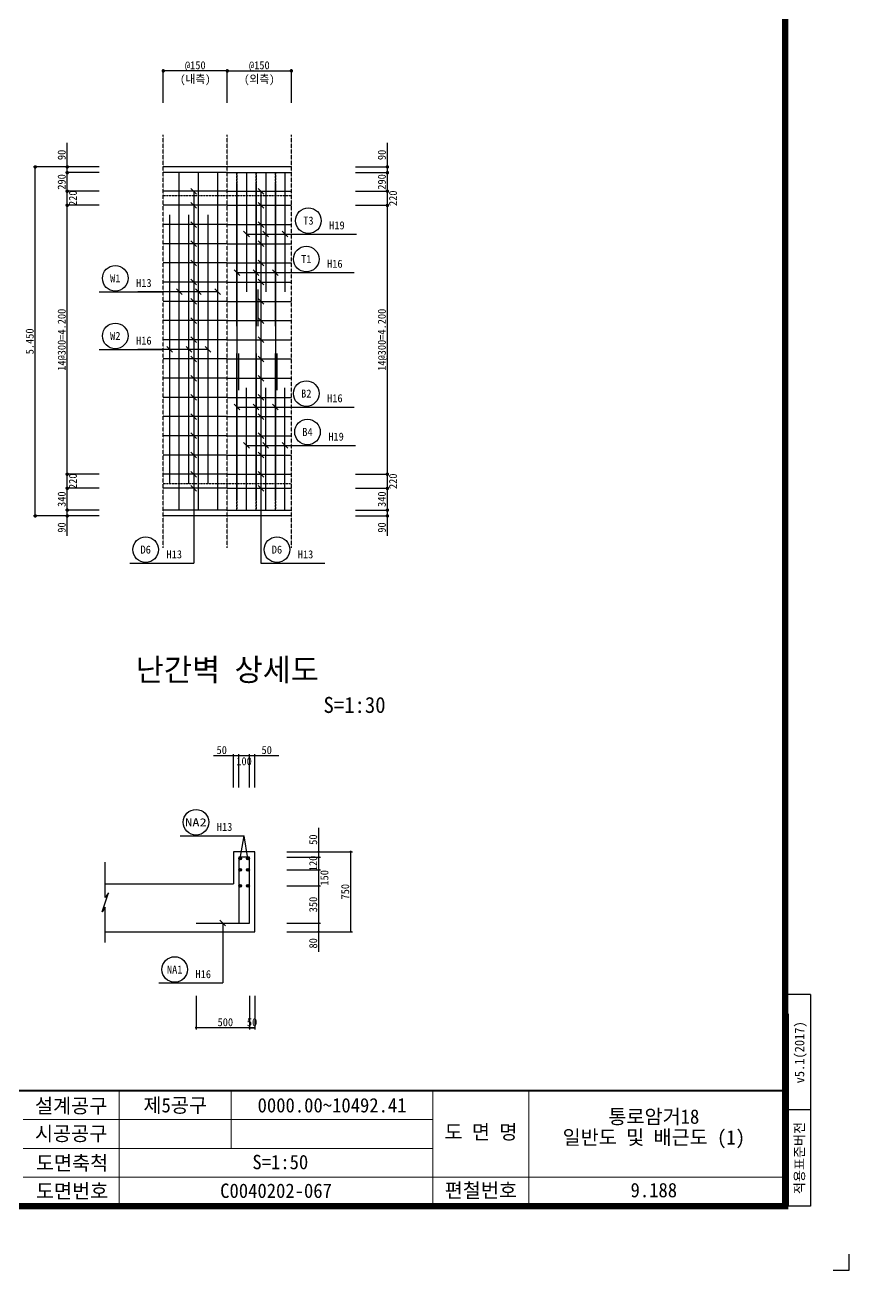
# Model space of a CAD drawing. Header units: millimetres. Extents: x 428142 to 470192, y -93232 to -63532.
# Drawn here: x 457320 to 470192, y -93232 to -73784 of the extents above; entities that cross this region are included whole.
import ezdxf
from ezdxf.enums import TextEntityAlignment as Align

# ---------------------------------------------------------------- set-up
doc = ezdxf.new("R2010")
doc.units = ezdxf.units.MM
for name, pattern in [('A-CENTR01', [2, 1.25, -0.25, 0.25, -0.25]), ('A-DASHD01', [0.75, 0.5, -0.25]), ('A-HIDDN01', [0.375, 0.25, -0.125])]:
    doc.linetypes.add(name, pattern=pattern)
for name, color, linetype in [('CS-CNTL', 1, 'A-CENTR01'), ('CS-CONC-MAJR', 4, 'Continuous'), ('CS-CUTL', 1, 'Continuous'), ('CS-DIML', 1, 'Continuous'), ('CS-DIMT', 3, 'Continuous'), ('CS-MISC', 3, 'Continuous'), ('CS-RBAR-EREC', 6, 'Continuous'), ('CS-RBAR-MAJR', 6, 'Continuous'), ('CS-SYMB-LIN3', 1, 'Continuous'), ('CS-TEXT', 3, 'Continuous'), ('CX-BORD', 3, 'Continuous'), ('CX-BORD-LIN1', 4, 'Continuous'), ('CX-BORD-LIN2', 3, 'Continuous'), ('CX-BORD-TEX2', 7, 'Continuous'), ('CX-BORD-TEX3', 6, 'Continuous'), ('CX-MISC', 2, 'Continuous'), ('CZ-TEX1', 6, 'Continuous'), ('CZ-TEX2', 3, 'Continuous')]:
    doc.layers.add(name, color=color, linetype=linetype)
doc.styles.add('A_STANDARD', font='DotumChe.ttf')
doc.styles.add('HY울L', font='DotumChe.ttf')
doc.styles.add('TB_TEXT', font='DotumChe.ttf')
doc.styles.add('TB_WMTXT', font='DotumChe.ttf')

# ---------------------------------------------------------------- blocks, each defined once
blk = doc.blocks.new('CXBLKA1-KHCA')
at = {"layer": 'CX-BORD-LIN1', "const_width": 0.4}
blk.add_lwpolyline([(808.146, 1279.539), (648.946, 1279.539), (648.946, 1390.339), (808.146, 1390.339)], close=True, dxfattribs=at)
at = {"layer": 'CX-BORD-LIN1'}
for points, const_width in [([(808.146, 1286.739), (648.946, 1286.739)], 0.12), ([(786.146, 1279.539), (786.146, 1286.739)], 0.06)]:
    blk.add_lwpolyline(points, dxfattribs=dict(at, const_width=const_width))
at = {"layer": 'CX-BORD-LIN2'}
for p, q in [((809.746, 1292.745), (808.146, 1292.745)), ((809.746, 1292.745), (809.746, 1279.539)), ((808.346, 1291.539), (808.346, 1279.539)), ((809.746, 1285.539), (808.146, 1285.539)), ((809.746, 1279.539), (808.346, 1279.539))]:
    blk.add_line(p, q, dxfattribs=at)
at = {"layer": 'CX-BORD-LIN2', "const_width": 0.06}
for points in [[(766.546, 1279.539), (766.546, 1286.739)], [(773.546, 1283.139), (773.546, 1286.739)], [(792.146, 1279.539), (792.146, 1286.739)], [(786.146, 1284.939), (760.546, 1284.939)], [(786.146, 1283.139), (760.546, 1283.139)], [(808.146, 1281.339), (760.546, 1281.339)]]:
    blk.add_lwpolyline(points, dxfattribs=at)
at = {"layer": 'CX-MISC'}
blk.add_lwpolyline([(811.146, 1275.539), (812.146, 1275.539), (812.146, 1276.539)], dxfattribs=at)
at = {"layer": 'CX-BORD-LIN1', "style": 'TB_TEXT'}
for tag, height, p in [('TR_RNUM5', 0.6, (705.967, 1286.067)), ('TR_RDAT5', 0.7, (712.446, 1286.139)), ('TR_DGN5', 0.7, (739.17, 1286.139)), ('TR_CHK5', 0.7, (747.17, 1286.139)), ('TR_APP5', 0.7, (755.17, 1286.139)), ('TR_RNUM4', 0.6, (705.967, 1284.867)), ('TR_RDAT4', 0.7, (712.446, 1284.939)), ('TR_DGN4', 0.7, (739.17, 1284.939)), ('TR_CHK4', 0.7, (747.17, 1284.939)), ('TR_APP4', 0.7, (755.17, 1284.939)), ('TR_RNUM3', 0.6, (705.967, 1283.667)), ('TR_RDAT3', 0.7, (712.446, 1283.739)), ('TR_DGN3', 0.7, (739.17, 1283.739)), ('TR_CHK3', 0.7, (747.17, 1283.739)), ('TR_APP3', 0.7, (755.17, 1283.739)), ('TR_RNUM2', 0.6, (705.967, 1282.467)), ('TR_RDAT2', 0.7, (712.446, 1282.539)), ('TR_DGN2', 0.7, (739.17, 1282.539)), ('TR_CHK2', 0.7, (747.17, 1282.539)), ('TR_APP2', 0.7, (755.17, 1282.539)), ('TR_RNUM1', 0.6, (705.967, 1281.267)), ('TR_RDAT1', 0.7, (712.446, 1281.339)), ('TR_DGN1', 0.7, (739.17, 1281.339)), ('TR_CHK1', 0.7, (747.17, 1281.339)), ('TR_APP1', 0.7, (755.17, 1281.339))]:
    blk.add_attdef(tag, text='', height=height, dxfattribs=at).set_placement(p, align=Align.MIDDLE_CENTER)
for tag, p in [('TR_RCON5', (717.407, 1286.139)), ('TR_RCON4', (717.407, 1284.939)), ('TR_RCON3', (717.407, 1283.739)), ('TR_RCON2', (717.407, 1282.539)), ('TR_RCON1', (717.407, 1281.339))]:
    blk.add_attdef(tag, text='', height=0.7, dxfattribs=at).set_placement(p, align=Align.MIDDLE_LEFT)
at = {"layer": 'CX-BORD-LIN2', "style": 'TB_TEXT'}
blk.add_text('적용표준버전', height=0.6, rotation=90, dxfattribs=at).set_placement((809.046, 1282.539), align=Align.MIDDLE_CENTER)
blk.add_attdef('TD_VERSION', text='', height=0.6, rotation=90, dxfattribs=at).set_placement((809.046, 1289.142), align=Align.MIDDLE_CENTER)
at = {"layer": 'CX-BORD-TEX2', "style": 'TB_WMTXT'}
for tag, height, p in [('TB_CNAME', 1, (652.015, 1385.906)), ('TB_CSCOP', 0.8, (652.273, 1384.306))]:
    blk.add_attdef(tag, text='', height=height, dxfattribs=at).set_placement(p, align=Align.BOTTOM_LEFT)
at = {"layer": 'CX-BORD-TEX2', "style": 'HY울L'}
for tag, height, p in [('TB_MTITIL', 2, (728.546, 1386.204)), ('TB_STITL', 1.4, (728.546, 1383.204))]:
    blk.add_attdef(tag, text='', height=height, dxfattribs=at).set_placement(p, align=Align.MIDDLE_CENTER)
at = {"layer": 'CX-BORD-TEX3', "style": 'TB_TEXT'}
for s, p in [('설계공구', (763.546, 1285.811)), ('시공공구', (763.546, 1284.077)), ('도 면 명', (789.146, 1284.178)), ('도면축척', (763.604, 1282.242)), ('도면번호', (763.604, 1280.497)), ('편철번호', (789.146, 1280.54))]:
    blk.add_text(s, height=0.9, dxfattribs=at).set_placement(p, align=Align.MIDDLE)
for tag, height, p in [('TD_LNDST', 0.9, (691.946, 1285.839)), ('TD_DSECT', 0.9, (770.046, 1285.839)), ('TD_DDIST', 0.9, (779.846, 1285.839)), ('TD_DNAME_TOP', 0.9, (799.946, 1285.131)), ('TD_DCOMP', 0.9, (691.946, 1284.057)), ('TD_CSECT', 0.9, (770.046, 1284.039)), ('TD_CDIST', 0.9, (779.846, 1284.039)), ('TD_DNAME_MAIN', 0.9, (799.946, 1283.834)), ('TD_HSCAL', 0.9, (773.123, 1282.289)), ('TD_VSCAL', 0.9, (780.318, 1282.289)), ('TD_DNAME_BOT', 0.6, (799.946, 1282.589)), ('TD_CCOMP', 0.9, (691.946, 1282.258)), ('TD_CNAME', 1, (661.946, 1281.058)), ('TD_FIELD', 0.9, (684.946, 1280.564)), ('TD_CSTEP', 0.9, (699.095, 1280.564)), ('TD_DWGCODE', 0.9, (776.346, 1280.497)), ('TD_DWGNO', 0.9, (799.946, 1280.54))]:
    blk.add_attdef(tag, text='', height=height, dxfattribs=at).set_placement(p, align=Align.MIDDLE_CENTER)

msp = doc.modelspace()

# ---------------------------------------------------------------- linework, layer by layer
at = {"layer": 'CS-CNTL', "linetype": 'A-DASHD01'}
for p, q in [((459481, -81952), (459481, -75502)), ((460481, -81952), (460481, -75502)), ((461481, -81952), (461481, -75502))]:
    msp.add_line(p, q, dxfattribs=at)
at = {"layer": 'CS-CONC-MAJR'}
for p, q in [((461481, -76002), (459481, -76002)), ((461481, -81452), (459481, -81452)), ((460909, -86697), (460575, -86697)), ((460575, -86697), (460575, -87197)), ((460575, -86697), (460575, -86697)), ((460909, -87197), (460909, -86697)), ((460909, -86697), (460909, -86697)), ((460909, -86697), (460909, -86697)), ((460909, -86697), (460909, -86697)), ((458575, -87197), (460575, -87197)), ((460909, -87947), (460909, -87197)), ((458575, -87947), (460909, -87947)), ((460909, -87947), (460909, -87947)), ((460909, -87947), (460909, -87947)), ((460909, -87947), (460909, -87947)), ((460909, -87947), (460909, -87947))]:
    msp.add_line(p, q, dxfattribs=at)
at = {"layer": 'CS-CONC-MAJR', "linetype": 'A-HIDDN01'}
for p, q in [((461481, -76452), (459481, -76452)), ((461481, -80952), (459481, -80952))]:
    msp.add_line(p, q, dxfattribs=at)
at = {"layer": 'CS-CUTL'}
for p, q in [((458575, -87413), (458575, -86863)), ((458525, -87638), (458625, -87338)), ((458625, -87338), (458575, -87413)), ((458575, -87563), (458525, -87638)), ((458575, -88113), (458575, -87563))]:
    msp.add_line(p, q, dxfattribs=at)
at = {"layer": 'CS-DIML'}
for p, q in [((459481, -75002), (459481, -74477)), ((460481, -75002), (460481, -74477)), ((460481, -75002), (460481, -74477)), ((461481, -75002), (461481, -74477)), ((460481, -74502), (459481, -74502)), ((460481, -74502), (461481, -74502)), ((457981, -76002), (457981, -75627)), ((462981, -76002), (462981, -75627)), ((457981, -76002), (457456, -76002)), ((457481, -81452), (457481, -76002)), ((458481, -76002), (457956, -76002)), ((457981, -76092), (457981, -76002)), ((462481, -76002), (463006, -76002)), ((462981, -76092), (462981, -76002)), ((458481, -76092), (457956, -76092)), ((457981, -76382), (457981, -76092)), ((462481, -76092), (463006, -76092)), ((462981, -76382), (462981, -76092)), ((458481, -76382), (457956, -76382)), ((457981, -76602), (457981, -76382)), ((459956, -76382), (459956, -82190)), ((461006, -76382), (461006, -82190)), ((462481, -76382), (463006, -76382)), ((462981, -76602), (462981, -76382)), ((458481, -76602), (457956, -76602)), ((457981, -80802), (457981, -76602)), ((462481, -76602), (463006, -76602)), ((462981, -80802), (462981, -76602)), ((460781, -77052), (462214, -77052)), ((460631, -77652), (462214, -77652)), ((460331, -77952), (459081, -77952)), ((460181, -78852), (459081, -78852)), ((460631, -79752), (462214, -79752)), ((460781, -80352), (462214, -80352)), ((458481, -80802), (457956, -80802)), ((457981, -81022), (457981, -80802)), ((462481, -80802), (463006, -80802)), ((462981, -81022), (462981, -80802)), ((458481, -81022), (457956, -81022)), ((457981, -81362), (457981, -81022)), ((462481, -81022), (463006, -81022)), ((462981, -81362), (462981, -81022)), ((457981, -81452), (457456, -81452)), ((458481, -81362), (457956, -81362)), ((458481, -81452), (457956, -81452)), ((457981, -81452), (457981, -81362)), ((457981, -81765), (457981, -81452)), ((462481, -81362), (463006, -81362)), ((462481, -81452), (463006, -81452)), ((462981, -81452), (462981, -81362)), ((462981, -81765), (462981, -81452)), ((460575, -85697), (460575, -85172)), ((460659, -85697), (460659, -85172)), ((460825, -85697), (460825, -85172)), ((460909, -85697), (460909, -85172)), ((460263, -85197), (460575, -85197)), ((460575, -85197), (460659, -85197)), ((460659, -85197), (460825, -85197)), ((460825, -85197), (460909, -85197)), ((460909, -85197), (461284, -85197)), ((461909, -86697), (461909, -86322)), ((460681, -86802), (460742, -86447)), ((460803, -86802), (460742, -86447)), ((461409, -86697), (461934, -86697)), ((461909, -86780), (461909, -86697)), ((461909, -86697), (462434, -86697)), ((462409, -87947), (462409, -86697)), ((461409, -86780), (461934, -86780)), ((461909, -86980), (461909, -86780)), ((461409, -86980), (461934, -86980)), ((461909, -87230), (461909, -86980)), ((461409, -87230), (461934, -87230)), ((461909, -87813), (461909, -87230)), ((460409, -87813), (460409, -88747)), ((461409, -87813), (461934, -87813)), ((461909, -87947), (461909, -87813)), ((461409, -87947), (461934, -87947)), ((461909, -88259), (461909, -87947)), ((461909, -87947), (462434, -87947)), ((459992, -88947), (459992, -89472)), ((460825, -88947), (460825, -89472)), ((460909, -88947), (460909, -89472)), ((460909, -88947), (460909, -89472)), ((460909, -89447), (459992, -89447)), ((460825, -89447), (460909, -89447))]:
    msp.add_line(p, q, dxfattribs=at)
at = {"layer": 'CS-MISC'}
for p, q in [((459911, -76338), (460000, -76426)), ((460961, -76338), (461050, -76426)), ((459911, -76558), (460000, -76646)), ((460961, -76558), (461050, -76646)), ((459911, -76858), (460000, -76946)), ((460736, -77008), (460825, -77096)), ((460961, -76858), (461050, -76946)), ((461036, -77008), (461125, -77096)), ((461336, -77008), (461425, -77096)), ((459911, -77158), (460000, -77246)), ((460961, -77158), (461050, -77246)), ((459911, -77458), (460000, -77546)), ((460961, -77458), (461050, -77546)), ((459911, -77758), (460000, -77846)), ((460586, -77608), (460675, -77696)), ((460886, -77608), (460975, -77696)), ((460961, -77758), (461050, -77846)), ((461186, -77608), (461275, -77696)), ((459686, -77908), (459775, -77996)), ((459986, -77908), (460075, -77996)), ((460286, -77908), (460375, -77996)), ((459911, -78058), (460000, -78146)), ((460961, -78058), (461050, -78146)), ((459911, -78358), (460000, -78446)), ((460961, -78358), (461050, -78446)), ((459911, -78658), (460000, -78746)), ((460961, -78658), (461050, -78746)), ((459536, -78808), (459625, -78896)), ((459836, -78808), (459925, -78896)), ((460136, -78808), (460225, -78896)), ((459911, -78958), (460000, -79046)), ((460961, -78958), (461050, -79046)), ((459911, -79258), (460000, -79346)), ((460961, -79258), (461050, -79346)), ((459911, -79558), (460000, -79646)), ((460586, -79708), (460675, -79796)), ((460886, -79708), (460975, -79796)), ((460961, -79558), (461050, -79646)), ((461186, -79708), (461275, -79796)), ((459911, -79858), (460000, -79946)), ((460961, -79858), (461050, -79946)), ((459911, -80158), (460000, -80246)), ((460736, -80308), (460825, -80396)), ((460961, -80158), (461050, -80246)), ((461036, -80308), (461125, -80396)), ((461336, -80308), (461425, -80396)), ((459911, -80458), (460000, -80546)), ((460961, -80458), (461050, -80546)), ((459911, -80758), (460000, -80846)), ((460961, -80758), (461050, -80846)), ((459911, -80978), (460000, -81066)), ((460961, -80978), (461050, -81066)), ((460364, -87769), (460453, -87857))]:
    msp.add_line(p, q, dxfattribs=at)
at = {"layer": 'CS-MISC', "color": 1}
for points, const_width in [([(459481, -74489, 1), (459481, -74516, 1)], 27.5), ([(460481, -74489, 1), (460481, -74516, 1)], 27.5), ([(460481, -74489, 1), (460481, -74516, 1)], 27.5), ([(461481, -74489, 1), (461481, -74516, 1)], 27.5), ([(457481, -75989, 1), (457481, -76016, 1)], 27.5), ([(457981, -75989, 1), (457981, -76016, 1)], 27.5), ([(457981, -75989, 1), (457981, -76016, 1)], 27.5), ([(462981, -75989, 1), (462981, -76016, 1)], 27.5), ([(462981, -75989, 1), (462981, -76016, 1)], 27.5), ([(457981, -76079, 1), (457981, -76106, 1)], 27.5), ([(457981, -76079, 1), (457981, -76106, 1)], 27.5), ([(462981, -76079, 1), (462981, -76106, 1)], 27.5), ([(462981, -76079, 1), (462981, -76106, 1)], 27.5), ([(457981, -76369, 1), (457981, -76396, 1)], 27.5), ([(457981, -76369, 1), (457981, -76396, 1)], 27.5), ([(462981, -76369, 1), (462981, -76396, 1)], 27.5), ([(462981, -76369, 1), (462981, -76396, 1)], 27.5), ([(457981, -76589, 1), (457981, -76616, 1)], 27.5), ([(457981, -76589, 1), (457981, -76616, 1)], 27.5), ([(462981, -76589, 1), (462981, -76616, 1)], 27.5), ([(462981, -76589, 1), (462981, -76616, 1)], 27.5), ([(457981, -80789, 1), (457981, -80816, 1)], 27.5), ([(457981, -80789, 1), (457981, -80816, 1)], 27.5), ([(462981, -80789, 1), (462981, -80816, 1)], 27.5), ([(462981, -80789, 1), (462981, -80816, 1)], 27.5), ([(457981, -81009, 1), (457981, -81036, 1)], 27.5), ([(457981, -81009, 1), (457981, -81036, 1)], 27.5), ([(462981, -81009, 1), (462981, -81036, 1)], 27.5), ([(462981, -81009, 1), (462981, -81036, 1)], 27.5), ([(457481, -81439, 1), (457481, -81466, 1)], 27.5), ([(457981, -81349, 1), (457981, -81376, 1)], 27.5), ([(457981, -81349, 1), (457981, -81376, 1)], 27.5), ([(457981, -81439, 1), (457981, -81466, 1)], 27.5), ([(462981, -81349, 1), (462981, -81376, 1)], 27.5), ([(462981, -81349, 1), (462981, -81376, 1)], 27.5), ([(462981, -81439, 1), (462981, -81466, 1)], 27.5), ([(460575, -85188, 1), (460575, -85205, 1)], 16.5), ([(460659, -85188, 1), (460659, -85205, 1)], 16.5), ([(460659, -85188, 1), (460659, -85205, 1)], 16.5), ([(460825, -85188, 1), (460825, -85205, 1)], 16.5), ([(460825, -85188, 1), (460825, -85205, 1)], 16.5), ([(460909, -85188, 1), (460909, -85205, 1)], 16.5), ([(460909, -85188, 1), (460909, -85205, 1)], 16.5), ([(461909, -86688, 1), (461909, -86705, 1)], 16.5), ([(461909, -86688, 1), (461909, -86705, 1)], 16.5), ([(462409, -86688, 1), (462409, -86705, 1)], 16.5), ([(461909, -86772, 1), (461909, -86788, 1)], 16.5), ([(461909, -86772, 1), (461909, -86788, 1)], 16.5), ([(461909, -86972, 1), (461909, -86988, 1)], 16.5), ([(461909, -86972, 1), (461909, -86988, 1)], 16.5), ([(461909, -87222, 1), (461909, -87238, 1)], 16.5), ([(461909, -87222, 1), (461909, -87238, 1)], 16.5), ([(461909, -87805, 1), (461909, -87821, 1)], 16.5), ([(461909, -87805, 1), (461909, -87821, 1)], 16.5), ([(461909, -87938, 1), (461909, -87955, 1)], 16.5), ([(462409, -87938, 1), (462409, -87955, 1)], 16.5), ([(459992, -89438, 1), (459992, -89455, 1)], 16.5), ([(460825, -89438, 1), (460825, -89455, 1)], 16.5), ([(460909, -89438, 1), (460909, -89455, 1)], 16.5), ([(460909, -89438, 1), (460909, -89455, 1)], 16.5)]:
    msp.add_lwpolyline(points, format="xyb", close=True, dxfattribs=dict(at, const_width=const_width))
at = {"layer": 'CS-RBAR-EREC'}
for p, q in [((460481, -76092), (459481, -76092)), ((460481, -76092), (461481, -76092)), ((460481, -76382), (459481, -76382)), ((460481, -76382), (461481, -76382)), ((460481, -76602), (459481, -76602)), ((460481, -76602), (461481, -76602)), ((460481, -76902), (459481, -76902)), ((460481, -76902), (461481, -76902)), ((460481, -77202), (459481, -77202)), ((460481, -77202), (461481, -77202)), ((460481, -77502), (459481, -77502)), ((460481, -77502), (461481, -77502)), ((460481, -77802), (459481, -77802)), ((460481, -77802), (461481, -77802)), ((460481, -78102), (459481, -78102)), ((460481, -78102), (461481, -78102)), ((460481, -78402), (459481, -78402)), ((460481, -78402), (461481, -78402)), ((460481, -78702), (459481, -78702)), ((460481, -78702), (461481, -78702)), ((460481, -79002), (459481, -79002)), ((460481, -79002), (461481, -79002)), ((460481, -79302), (459481, -79302)), ((460481, -79302), (461481, -79302)), ((460481, -79602), (459481, -79602)), ((460481, -79602), (461481, -79602)), ((460481, -79902), (459481, -79902)), ((460481, -79902), (461481, -79902)), ((460481, -80202), (459481, -80202)), ((460481, -80202), (461481, -80202)), ((460481, -80502), (459481, -80502)), ((460481, -80502), (461481, -80502)), ((460481, -80802), (459481, -80802)), ((460481, -80802), (461481, -80802)), ((460481, -81022), (459481, -81022)), ((460481, -81022), (461481, -81022)), ((460481, -81362), (459481, -81362)), ((460481, -81362), (461481, -81362))]:
    msp.add_line(p, q, dxfattribs=at)
at = {"layer": 'CS-RBAR-MAJR', "linetype": 'Continuous'}
for p, q in [((459731, -81362), (459731, -76092)), ((460031, -81362), (460031, -76092)), ((460331, -81362), (460331, -76092)), ((460781, -76092), (460781, -76292)), ((461081, -76092), (461081, -76292)), ((461381, -76092), (461381, -76292)), ((460631, -76262), (460631, -79487)), ((460631, -78487), (460631, -76262)), ((460781, -76292), (460781, -77952)), ((460931, -76262), (460931, -78487)), ((460931, -79487), (460931, -76262)), ((461081, -76292), (461081, -77952)), ((461231, -76262), (461231, -79487)), ((461231, -78487), (461231, -76262)), ((461381, -76292), (461381, -77952)), ((459581, -80952), (459581, -76752)), ((459881, -80952), (459881, -76752)), ((460181, -80952), (460181, -76752)), ((460631, -77917), (460631, -81192)), ((460931, -81192), (460931, -77917)), ((460961, -78487), (460961, -77917)), ((461231, -77917), (461231, -81192)), ((460631, -81192), (460631, -78917)), ((460661, -79487), (460661, -78917)), ((460931, -78917), (460931, -81192)), ((461231, -81192), (461231, -78917)), ((461261, -79487), (461261, -78917)), ((460781, -81162), (460781, -79452)), ((461081, -81162), (461081, -79452)), ((461381, -81162), (461381, -79452)), ((460781, -81362), (460781, -81162)), ((461081, -81362), (461081, -81162)), ((461381, -81362), (461381, -81162))]:
    msp.add_line(p, q, dxfattribs=at)
at = {"layer": 'CS-RBAR-MAJR', "linetype": 'A-HIDDN01'}
for p, q in [((460631, -76092), (460631, -76262)), ((460631, -76262), (460631, -76092)), ((460931, -76092), (460931, -76262)), ((460931, -76262), (460931, -76092)), ((461231, -76092), (461231, -76262)), ((461231, -76262), (461231, -76092)), ((460631, -81362), (460631, -81192)), ((460631, -81192), (460631, -81362)), ((460931, -81362), (460931, -81192)), ((460931, -81192), (460931, -81362)), ((461231, -81362), (461231, -81192)), ((461231, -81192), (461231, -81362))]:
    msp.add_line(p, q, dxfattribs=at)
at = {"layer": 'CS-RBAR-MAJR'}
for p, q in [((460825, -86780), (460659, -86780)), ((460659, -86780), (460659, -87813)), ((460659, -86780), (460659, -86780)), ((460825, -87813), (460825, -86780)), ((460825, -86780), (460825, -86780)), ((460825, -86780), (460825, -86780)), ((460825, -86780), (460825, -86780)), ((459992, -87813), (460825, -87813)), ((460659, -87813), (460659, -87813)), ((460825, -87813), (460825, -87813)), ((460825, -87813), (460825, -87813)), ((460825, -87813), (460825, -87813)), ((460825, -87813), (460825, -87813))]:
    msp.add_line(p, q, dxfattribs=at)
at = {"layer": 'CS-RBAR-MAJR', "const_width": 22.5}
for points in [[(460692, -86802, 1), (460670, -86802, 1)], [(460814, -86802, 1), (460791, -86802, 1)], [(460692, -86980, 1), (460670, -86980, 1)], [(460814, -86980, 1), (460791, -86980, 1)], [(460692, -87230, 1), (460670, -87230, 1)], [(460814, -87230, 1), (460791, -87230, 1)]]:
    msp.add_lwpolyline(points, format="xyb", close=True, dxfattribs=at)
at = {"layer": 'CS-RBAR-MAJR'}
for centre in [(460681, -86802), (460803, -86802), (460681, -86980), (460803, -86980), (460681, -87230), (460803, -87230)]:
    msp.add_circle(centre, 22.5, dxfattribs=at)
at = {"layer": 'CS-SYMB-LIN3'}
for p, q in [((461497, -77052), (462497, -77052)), ((461464, -77652), (462464, -77652)), ((458481, -77952), (459481, -77952)), ((458481, -78852), (459481, -78852)), ((461464, -79752), (462464, -79752)), ((461483, -80352), (462483, -80352)), ((458956, -82190), (459956, -82190)), ((461006, -82190), (462006, -82190)), ((459742, -86447), (460742, -86447)), ((459409, -88747), (460409, -88747))]:
    msp.add_line(p, q, dxfattribs=at)
for centre in [(461747, -76842), (461714, -77442), (458731, -77742), (458731, -78642), (461714, -79542), (461733, -80142), (459206, -81980), (461256, -81980), (459992, -86237), (459659, -88537)]:
    msp.add_circle(centre, 200, dxfattribs=at)

# ---------------------------------------------------------------- block references
at = {"layer": 'CX-BORD'}
ref = msp.add_blockref('CXBLKA1-KHCA', (267155, -412116), dxfattribs=dict(at, xscale=250, yscale=250, zscale=250))
ref.add_attrib('TD_DDIST', '0000.00~10492.41', dxfattribs={"layer": 'CX-BORD-TEX3', "height": 225, "style": 'TB_TEXT'}).set_placement((462117, -90657), align=Align.MIDDLE_CENTER)
ref.add_attrib('TD_DSECT', '제5공구', dxfattribs={"layer": 'CX-BORD-TEX3', "height": 225, "style": 'TB_TEXT'}).set_placement((459667, -90657), align=Align.MIDDLE_CENTER)
ref.add_attrib('TD_VERSION', 'v5.1(2017)', dxfattribs={"layer": 'CX-BORD-LIN2', "height": 150, "rotation": 90, "style": 'TB_TEXT'}).set_placement((469417, -89831), align=Align.MIDDLE_CENTER)
ref.add_attrib('TD_DWGCODE', 'C0040202-067', dxfattribs={"layer": 'CX-BORD-TEX3', "height": 225, "style": 'TB_TEXT'}).set_placement((461242, -91992), align=Align.MIDDLE_CENTER)
ref.add_attrib('TD_DWGNO', '9.188', dxfattribs={"layer": 'CX-BORD-TEX3', "height": 225, "style": 'TB_TEXT'}).set_placement((467142, -91982), align=Align.MIDDLE_CENTER)
ref.add_attrib('TD_HSCAL', '            S=1:50', dxfattribs={"layer": 'CX-BORD-TEX3', "height": 225, "style": 'TB_TEXT'}).set_placement((460436, -91544), align=Align.MIDDLE_CENTER)
ref.add_attrib('TD_DNAME_MAIN', '일반도 및 배근도 (1)', dxfattribs={"layer": 'CX-BORD-TEX3', "height": 225, "style": 'TB_TEXT'}).set_placement((467142, -91158), align=Align.MIDDLE_CENTER)
ref.add_attrib('TD_DNAME_TOP', '통로암거18', dxfattribs={"layer": 'CX-BORD-TEX3', "height": 225, "style": 'TB_TEXT'}).set_placement((467142, -90834), align=Align.MIDDLE_CENTER)

# ---------------------------------------------------------------- texts
at = {"layer": 'CS-DIMT', "style": 'A_STANDARD'}
for s, p in [('@150', (459981, -74477)), ('@150', (460981, -74477)), ('(내측)', (459981, -74693)), ('(외측)', (460981, -74693)), ('50', (461096, -85172)), ('100', (460742, -85347)), ('500', (460450, -89422)), ('50', (460867, -89422))]:
    msp.add_text(s, height=125, dxfattribs=at).set_placement(p, align=Align.CENTER)
for s, p in [('90', (457956, -75815)), ('90', (462956, -75815)), ('290', (457956, -76237)), ('290', (462956, -76237)), ('220', (458131, -76492)), ('220', (463131, -76492)), ('14@300=4.200', (457956, -78702)), ('14@300=4.200', (462956, -78702)), ('5.450', (457456, -78727)), ('220', (458131, -80912)), ('220', (463131, -80912)), ('340', (457956, -81192)), ('340', (462956, -81192)), ('50', (461884, -86509)), ('120', (461884, -86880)), ('150', (462059, -87105)), ('750', (462384, -87322)), ('350', (461884, -87522))]:
    msp.add_text(s, height=125, rotation=90, dxfattribs=at).set_placement(p, align=Align.CENTER)
for s, p in [('90', (457956, -81715)), ('90', (462956, -81715)), ('80', (461884, -88209))]:
    msp.add_text(s, height=125, rotation=90, dxfattribs=at).set_placement(p)
msp.add_text('50', height=125, dxfattribs=at).set_placement((460313, -85172))
at = {"layer": 'CS-TEXT', "style": 'A_STANDARD'}
for s, p in [('T3', (461747, -76842)), ('T1', (461714, -77442)), ('W1', (458731, -77742)), ('W2', (458731, -78642)), ('B2', (461714, -79542)), ('B4', (461733, -80142)), ('D6', (459206, -81980)), ('D6', (461256, -81980)), ('NA1', (459659, -88537))]:
    msp.add_text(s, height=125, dxfattribs=at).set_placement(p, align=Align.MIDDLE)
for s, p in [('H19', (462072, -76977)), ('H16', (462039, -77577)), ('H13', (459056, -77877)), ('H16', (459056, -78777)), ('H16', (462039, -79677)), ('H19', (462058, -80277)), ('H13', (459531, -82115)), ('H13', (461581, -82115)), ('H13', (460317, -86372)), ('H16', (459984, -88672))]:
    msp.add_text(s, height=125, dxfattribs=at).set_placement(p)
at = {"layer": 'CS-TEXT', "style": 'A_STANDARD', "width": 1.317664}
msp.add_text('NA2', height=125, dxfattribs=at).set_placement((459822, -86301), (460159, -86301), align=Align.FIT)
at = {"layer": 'CZ-TEX1', "style": 'A_STANDARD'}
msp.add_text('난간벽 상세도', height=350, dxfattribs=at).set_placement((460481, -84030), align=Align.CENTER)
at = {"layer": 'CZ-TEX2', "style": 'A_STANDARD'}
msp.add_text('S=1:30', height=250, dxfattribs=at).set_placement((461983, -84530))

doc.saveas('drawing.dxf')
